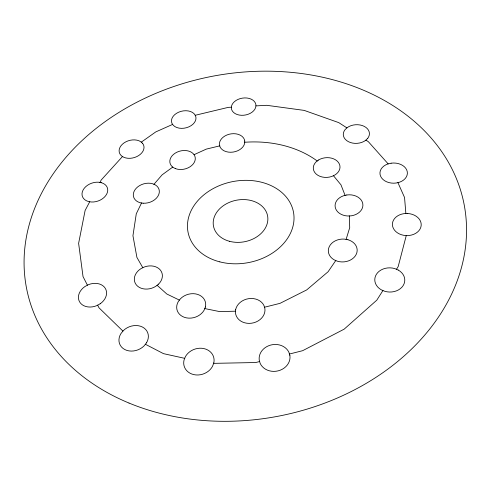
<?xml version="1.0" encoding="UTF-8"?>
<svg xmlns="http://www.w3.org/2000/svg" width="491" height="491" viewBox="0 0 491 491"><rect width="100%" height="100%" fill="white"/><g stroke="black" fill="none" stroke-linecap="round" stroke-linejoin="round"><path stroke-width="0.74" d="M406.272 235.545L398.189 266.564L396.452 269.295M346.1 239.412L349.709 227.671L349.316 215.911M141.549 202.943L136.277 213.812L132.944 235.705L136.915 257.413L142.82 267.724M89.736 201.727L85.109 210.486L78.621 243.352L83.028 276.586L87.429 285.191M99.912 182.462L101.226 179.982L122.462 156.561M382.937 290.519L376.806 300.154L344.16 329.16L302.616 350.697L289.42 354.029M335.776 260.525L328.105 271.732L306.685 289.923L279.999 303.352L264.471 307.231M153.935 184.309L162.116 174.851L172.728 167.1M141.255 142.175L155.782 131.907L172.66 124.389M194.062 154.683L206.318 149.104L219.759 145.864M259.653 361.536L255.75 362.524L213.634 363.358M195.215 115.281L228.266 107.369L231.341 107.204M255.94 105.884A12.398 8.574 -9.4 0 0 237.883 99.47A12.398 8.574 -9.4 0 0 237.085 114.489A12.398 8.574 -9.4 0 0 255.94 105.884L266.717 105.307L304.193 110.395L338.747 122.621L346.91 127.881M244.69 142.273C269.743 140.395 296.791 145.925 317.235 160.999M235.563 311.19L219.722 311.613L204.778 308.569M184.72 358.338L163.491 353.649L145.385 344.259M179.418 300.105L166.793 293.999L157.102 285.265M365.899 140.125L368.36 141.709L388.178 163.908M122.934 331.094L98.998 307.808L97.648 305.163M333.426 175.686L340.963 184.819L345.093 195.4M397.906 182.603L404.547 197.486L405.873 213.573M235.662 309.569L235.465 312.816A14.877 12.349 -11.5 0 0 251.527 323.219A14.877 12.349 -11.5 0 0 264.913 308.784L264.029 305.684A14.877 12.349 -11.5 0 0 248.876 298.632A14.877 12.349 -11.5 0 0 235.662 309.569M244.77 141.058L244.616 143.482A12.809 9.157 -10.3 0 1 233.09 152.081A12.809 9.157 -10.3 0 1 220.091 147.018L219.428 144.71A12.809 9.157 -10.3 0 1 231.126 133.853A12.809 9.157 -10.3 0 1 244.77 141.058M213.8 362.923L212.511 366.341A15.43 13.134 -18.9 0 1 193.841 374.621A15.43 13.134 -18.9 0 1 184.045 360.032L185.389 356.656A15.43 13.134 -18.9 0 1 203.925 348.592A15.43 13.134 -18.9 0 1 213.8 362.923M205.404 307.004L204.152 310.134A14.724 11.993 -16.9 0 1 184.561 317.376A14.724 11.993 -16.9 0 1 178.331 301.499L180.498 298.712A14.724 11.993 -16.9 0 1 197.799 294.447A14.724 11.993 -16.9 0 1 205.404 307.004M146.533 342.779L144.231 345.744A15.117 12.312 -23.1 0 1 124.8 349.543A15.117 12.312 -23.1 0 1 120.909 333.628L123.223 330.725A15.117 12.312 -23.1 0 1 142.494 327.061A15.117 12.312 -23.1 0 1 146.533 342.779M367.753 138.309L365.691 140.328A13.091 9.335 -3.2 0 1 348.432 141.684A13.091 9.335 -3.2 0 1 345.05 129.661L347.119 127.685A13.091 9.335 -3.2 0 1 364.267 126.383A13.091 9.335 -3.2 0 1 367.753 138.309M158.538 284.142L155.665 286.394A14.331 11.244 -18.9 0 1 136.338 284.897A14.331 11.244 -18.9 0 1 141.15 268.522L144.483 266.932A14.331 11.244 -18.9 0 1 160.354 270.056A14.331 11.244 -18.9 0 1 158.538 284.142M318.45 160.041L316.014 161.95A13.38 9.857 -4.7 0 0 316.118 173.998A13.38 9.857 -4.7 0 0 331.916 176.41L334.942 174.968A13.38 9.857 -4.7 0 0 337.164 161.048A13.38 9.857 -4.7 0 0 318.45 160.041M100.17 303.782L96.819 305.617A14.546 11.281 -23.3 0 1 79.745 302.112A14.546 11.281 -23.3 0 1 84.943 286.529L88.245 284.749A14.546 11.281 -23.3 0 1 105.24 288.26A14.546 11.281 -23.3 0 1 100.17 303.782M391.124 163.19L387.749 164.012A13.717 10.096 -0.4 0 0 380.623 176.281A13.717 10.096 -0.4 0 0 396.188 183.02L399.625 182.179A13.717 10.096 -0.4 0 0 406.695 169.904A13.717 10.096 -0.4 0 0 391.124 163.19M346.818 194.976L343.369 195.823A13.92 10.599 -2.8 0 0 335.243 207.312A13.92 10.599 -2.8 0 0 347.487 215.979L351.151 215.837A13.92 10.599 -2.8 0 0 362.739 203.47A13.92 10.599 -2.8 0 0 346.818 194.976M407.733 213.505L404.013 213.646A14.411 11.066 1.6 0 0 392.426 225.056A14.411 11.066 1.6 0 0 405.793 235.563L409.58 235.428A14.411 11.066 1.6 0 0 421.186 223.988A14.411 11.066 1.6 0 0 407.733 213.505M101.447 182.72L98.384 182.204A13.208 9.47 -18.8 0 0 83.071 190.054A13.208 9.47 -18.8 0 0 88.19 201.451L91.289 201.997A13.208 9.47 -18.8 0 0 106.682 194.129A13.208 9.47 -18.8 0 0 101.447 182.72M143.145 203.219L139.953 202.666A13.269 9.716 -16.1 0 1 134.921 189.888A13.269 9.716 -16.1 0 1 152.572 183.732L155.297 184.892A13.269 9.716 -16.1 0 1 157.734 196.523A13.269 9.716 -16.1 0 1 143.145 203.219M347.916 239.725L344.283 239.092A14.442 11.44 -2.7 0 0 329.308 246.556A14.442 11.44 -2.7 0 0 334.119 259.825L337.434 261.23A14.442 11.44 -2.7 0 0 356.196 254.418A14.442 11.44 -2.7 0 0 347.916 239.725M398.189 270.019L394.715 268.571A15.012 12.103 2 0 0 376.419 274.279A15.012 12.103 2 0 0 381.188 289.764L384.692 291.267A15.012 12.103 2 0 0 403.16 285.59A15.012 12.103 2 0 0 398.189 270.019M142.47 143.2L140.549 141.574A12.705 8.899 -15.8 0 0 119.939 147.447A12.705 8.899 -15.8 0 0 132.417 158.034A12.705 8.899 -15.8 0 0 142.47 143.2M195.387 115.52L194.019 113.63A12.422 8.599 -12.6 0 0 178.54 112.243A12.422 8.599 -12.6 0 0 171.997 123.431L173.329 125.352A12.422 8.599 -12.6 0 0 188.918 126.838A12.422 8.599 -12.6 0 0 195.387 115.52M289.911 355.711L288.929 352.348A15.497 13.404 -9.6 0 0 270.946 344.995A15.497 13.404 -9.6 0 0 259.205 359.848L260.107 363.236A15.497 13.404 -9.6 0 0 278.207 370.84A15.497 13.404 -9.6 0 0 289.911 355.711M129.016 403.056A222.767 173.127 -10.7 0 0 466.45 235.257A222.767 173.127 -10.7 0 0 140.469 100.416A222.767 173.127 -10.7 0 0 129.016 403.056M229.346 241.259A27.533 21.156 -10.7 0 0 267.73 216.74A27.533 21.156 -10.7 0 0 224.528 204.907A27.533 21.156 -10.7 0 0 229.346 241.259M175.33 168.566A12.913 9.28 -13.4 0 0 195.258 159.336A12.913 9.28 -13.4 0 0 177.073 152.136A12.913 9.28 -13.4 0 0 175.33 168.566M219.808 261.863A53.666 41.256 -10.7 0 0 293.643 213.094A53.666 41.256 -10.7 0 0 208.773 191.245A53.666 41.256 -10.7 0 0 219.808 261.863"/></g></svg>
